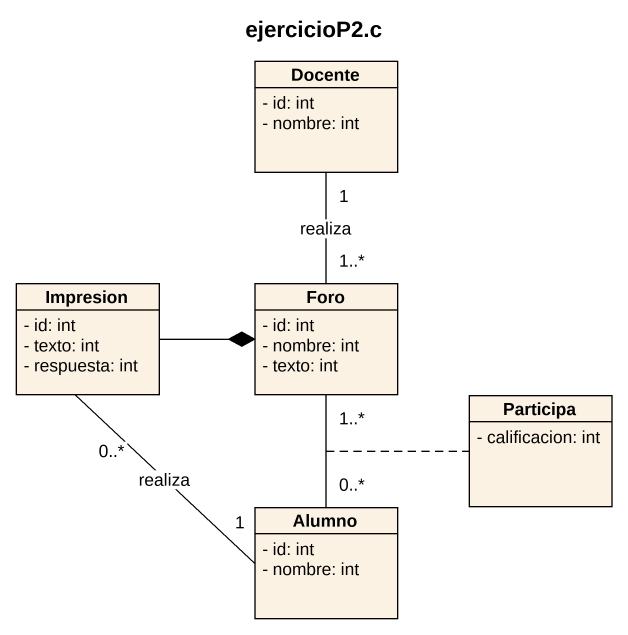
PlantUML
@startuml
title ejercicioP2.c
hide circle
hide empty members
skinparam classAttributeIconSize 0
class Docente {
  - id: int
  - nombre: int
}
class Impresion {
  - id: int
  - texto: int
  - respuesta: int
}
class Foro {
  - id: int
  - nombre: int
  - texto: int
}
class Participa {
  - calificacion: int
}
class Alumno {
  - id: int
  - nombre: int
}
Impresion -right-* Foro
Foro "1..*" -up- "1" Docente : realiza
Alumno "1" -up- "0..*" Impresion : realiza
Alumno "0..*" -up- "1..*" Foro
(Alumno, Foro) .. Participa
@enduml
